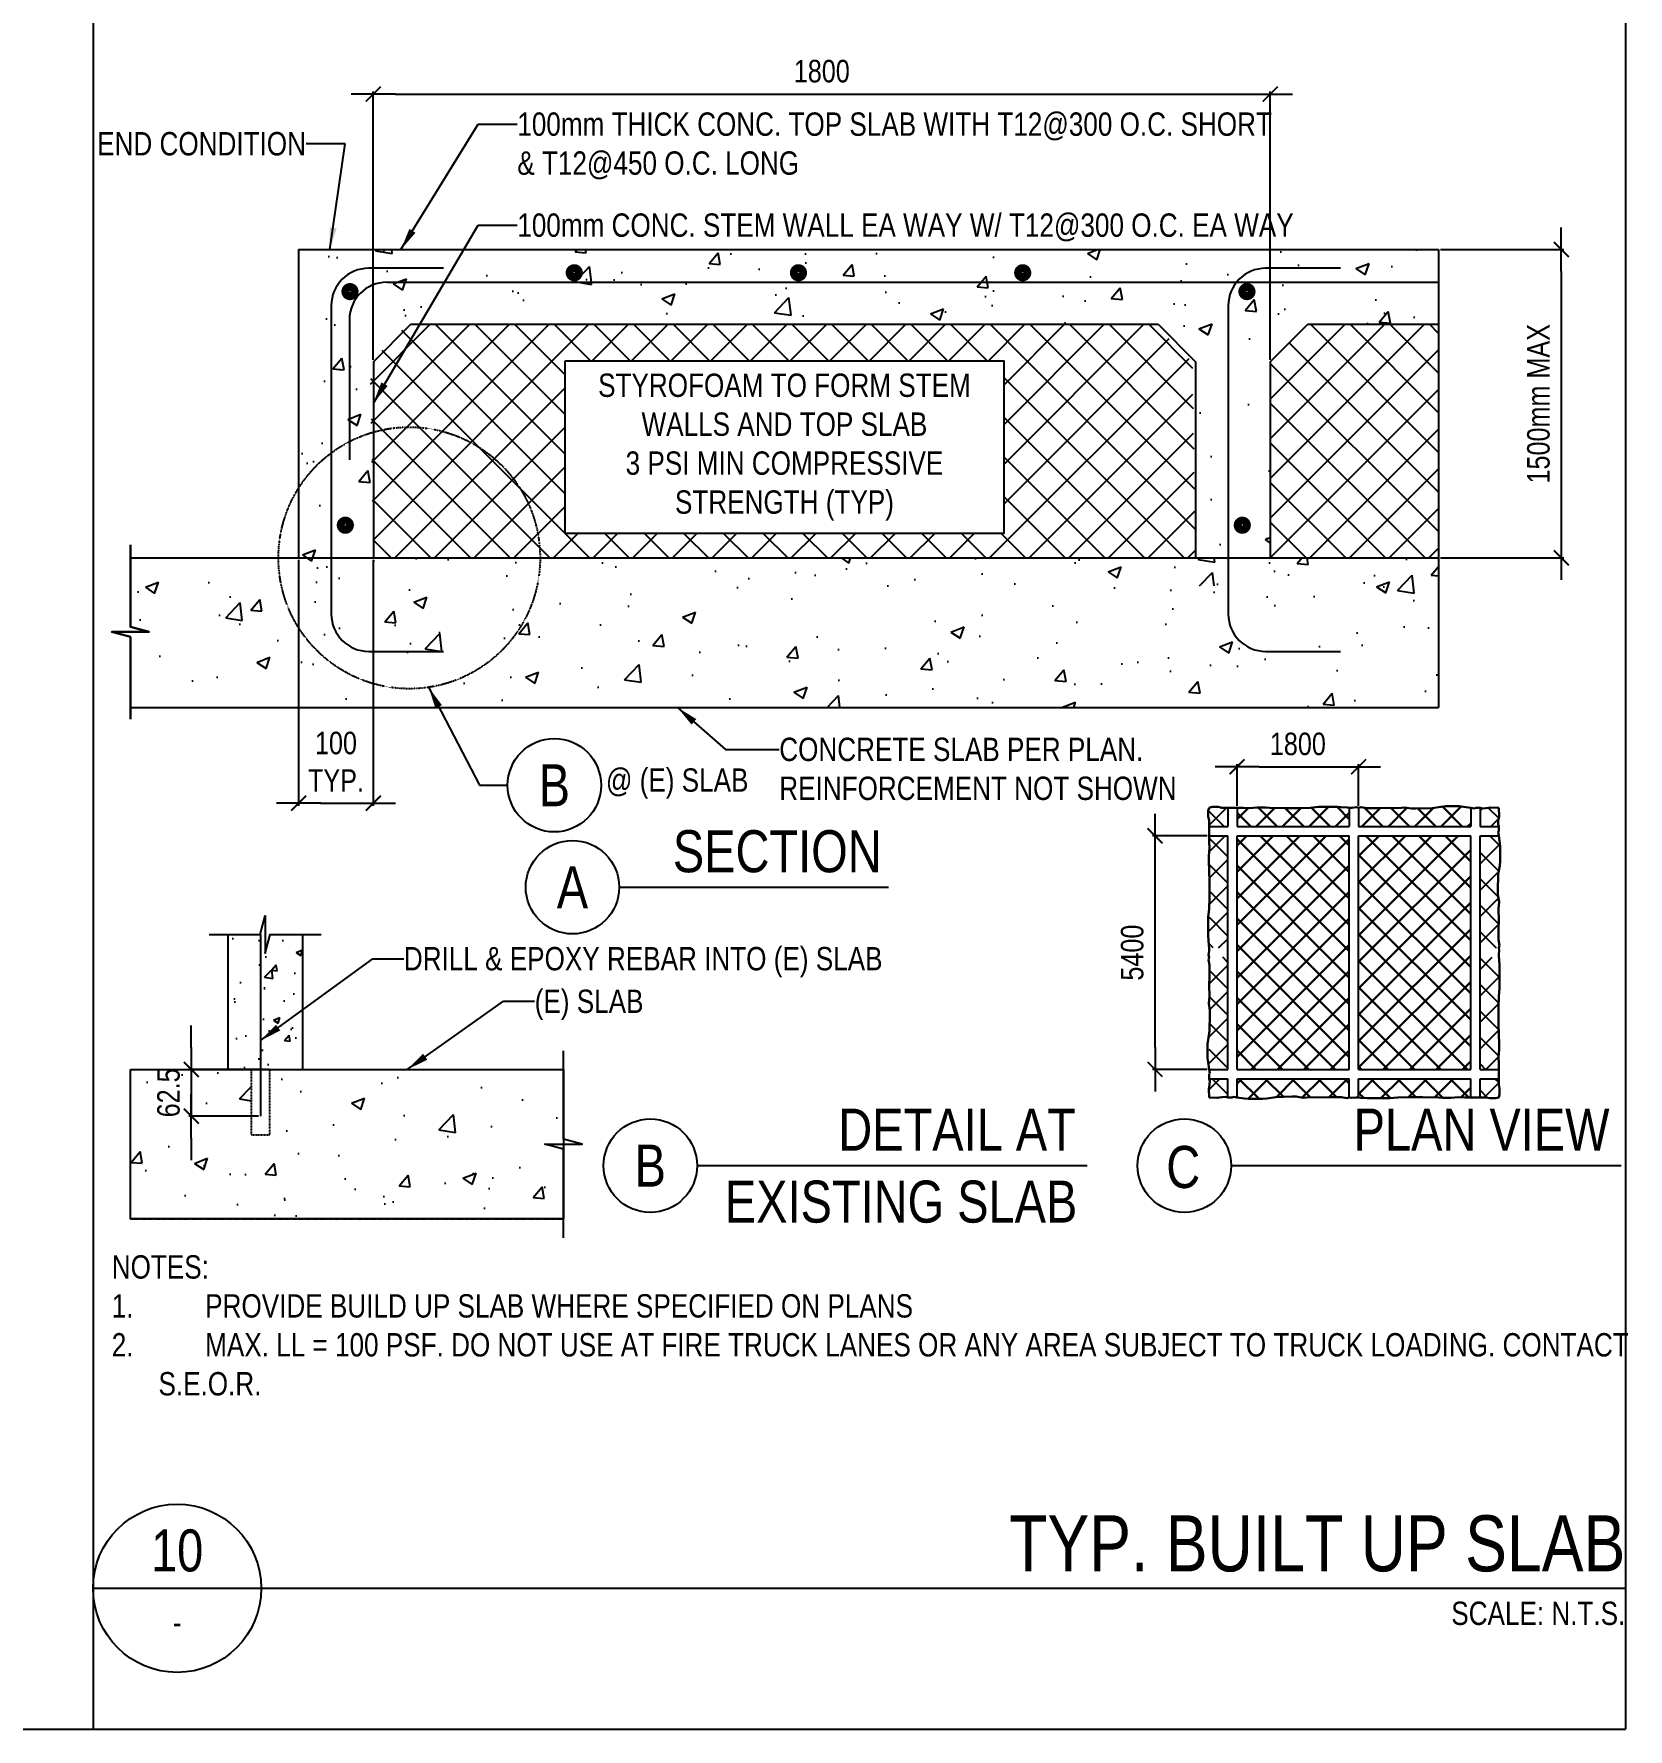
# Model space of a CAD drawing. Header units: millimetres. Extents: x 2010 to 89904, y -16050 to 57150.
# Drawn here: x 72920 to 89904, y -16050 to 2009 of the extents above; entities that cross this region are included whole.
import ezdxf
from ezdxf.enums import TextEntityAlignment as Align

# ---------------------------------------------------------------- set-up
doc = ezdxf.new("R2010")
doc.units = ezdxf.units.MM
doc.linetypes.add('HIDDEN2', pattern=[0.1875, 0.125, -0.0625])
doc.linetypes.add('PHANTOM2', pattern=[1.25, 0.625, -0.125, 0.125, -0.125, 0.125, -0.125])
doc.layers.add('NPLT-JLA', color=193, linetype='Continuous', plot=False)
for name, color, linetype in [('S-G-BREK', 2, 'Continuous'), ('S-G-DIMS', 1, 'Continuous'), ('S-G-EXIST2', 1, 'PHANTOM2'), ('S-G-HDN2', 1, 'HIDDEN2'), ('S-G-HTCH', 1, 'Continuous'), ('S-G-LEDR', 2, 'Continuous'), ('S-G-MEDM', 3, 'Continuous'), ('S-G-STTL', 4, 'Continuous'), ('S-G-TEXT', 3, 'Continuous'), ('S-G-THCK', 6, 'Continuous'), ('S-G-THIN', 1, 'Continuous'), ('S-G-TITL', 7, 'Continuous'), ('S-G-TITLREF', 4, 'Continuous'), ('S-LOCI-REBAR-1', 4, 'Continuous')]:
    doc.layers.add(name, color=color, linetype=linetype)
doc.styles.add('ARIAL', font='arial.ttf', dxfattribs={"width": 0.8})
doc.dimstyles.new('ARIALDIMS', dxfattribs={"dimscale": 12, "dimtxt": 20, "dimasz": 19.5, "dimexe": 2.25, "dimexo": 1.75, "dimgap": 10, "dimtad": 1, "dimzin": 3, "dimdsep": 46, "dimtxsty": 'ARIAL', "dimblk1": 'nyatick', "dimblk2": 'nyatick', "dimsah": 1, "dimcen": 2.25, "dimclrd": 1, "dimclre": 1, "dimclrt": 2, "dimadec": 0, "dimazin": 0, "dimtfac": 1, "dimtmove": 0, "dimatfit": 3, "dimfxl": 1, "dimfrac": 2, "dimtolj": 1, "dimtzin": 0, "dimarcsym": 0})
pattern_1 = [(50, (-433175.9, -12691.9), (1427.96, -124.9303), [149.314, -1642.4543]), (355, (-433175.9, -12691.9), (-276.2336, 1497.5045), [119.4512, -1313.9634]), (100.45144, (-433056.9, -12702.3), (1151.7265, 1372.574), [126.8974, -1395.8713]), (46.1842, (-433175.9, -12293.8), (2124.7213, -329.5247), [223.971, -2463.681]), (96.63564, (-432998.8, -12321.2), (1860.775, 1939.3276), [190.346, -2093.808]), (351.18416, (-433175.9, -12293.8), (1860.775, 1939.328), [179.177, -1970.945]), (21, (-432976.8, -12393.3), (1188.3546, -801.5553), [149.314, -1642.4543]), (326, (-432976.8, -12393.3), (484.4052, 1443.6676), [119.4512, -1313.9634]), (71.45144, (-432877.8, -12460.1), (1672.7598, 642.1123), [126.8974, -1395.8713]), (37.5, (-433175.87, -12691.9), (24.2085, 662.74295), [0, -1298.0366, 0, -1333.872, 0, -1318.9405]), (7.5, (-433175.9, -12691.9), (523.73295, 785.216), [0, -760.5061, 0, -1268.1738, 0, -502.6905]), (327.5, (-433619.83, -12691.9), (1062.76235, -44.90345), [0, -497.7134, 0, -1552.8659, 0, -2060.5335]), (317.5, (-433818.9, -12691.9), (1161.0383, 199.2944), [0, -647.0274, 0, -1031.2622, 0, -1463.2774])]
pattern_2 = [(50, (-433175.9, -12990.6), (1427.96, -124.9303), [149.314, -1642.4543]), (355, (-433175.9, -12990.6), (-276.2336, 1497.5045), [119.4512, -1313.9634]), (100.45144, (-433056.9, -13001), (1151.7265, 1372.574), [126.8974, -1395.8713]), (46.1842, (-433175.9, -12592.4), (2124.7213, -329.5247), [223.971, -2463.681]), (96.63564, (-432998.8, -12619.8), (1860.775, 1939.3276), [190.346, -2093.808]), (351.18416, (-433175.9, -12592.4), (1860.775, 1939.328), [179.177, -1970.945]), (21, (-432976.8, -12691.9), (1188.3546, -801.5553), [149.314, -1642.4543]), (326, (-432976.8, -12691.9), (484.4052, 1443.6676), [119.4512, -1313.9634]), (71.45144, (-432877.8, -12758.7), (1672.7598, 642.1123), [126.8974, -1395.8713]), (37.5, (-433175.87, -12990.55), (24.2085, 662.74295), [0, -1298.0366, 0, -1333.872, 0, -1318.9405]), (7.5, (-433175.9, -12990.55), (523.73295, 785.216), [0, -760.5061, 0, -1268.1738, 0, -502.6905]), (327.5, (-433619.83, -12990.55), (1062.76235, -44.90345), [0, -497.7134, 0, -1552.8659, 0, -2060.5335]), (317.5, (-433818.9, -12990.55), (1161.0383, 199.2944), [0, -647.0274, 0, -1031.2622, 0, -1463.2774])]
pattern_3 = [(50, (-356925.37, -13602.1), (713.98, -62.46516), [74.657, -821.2271]), (355, (-356925.4, -13602.1), (-138.1168, 748.7522), [59.7256, -656.9817]), (100.45144, (-356865.9, -13607.3), (575.8632, 686.2871), [63.4487, -697.9357]), (46.1842, (-356925.4, -13403), (1062.3607, -164.7623), [111.9855, -1231.8407]), (96.63564, (-356836.8, -13416.8), (930.3876, 969.6638), [95.173, -1046.904]), (351.18416, (-356925.4, -13403), (930.3876, 969.6638), [89.5884, -985.4726]), (21, (-356825.8, -13452.8), (594.1773, -400.77765), [74.657, -821.2271]), (326, (-356825.8, -13452.8), (242.2026, 721.8338), [59.7256, -656.9817]), (71.45144, (-356776.3, -13486.2), (836.3799, 321.0562), [63.4487, -697.9357]), (37.5, (-356925.37, -13602.1), (12.10425, 331.37147), [0, -649.0183, 0, -666.93598, 0, -659.47027]), (7.5, (-356925.37, -13602.1), (261.86648, 392.608), [0, -380.25305, 0, -634.0869, 0, -251.34527]), (327.5, (-357147.35, -13602.1), (531.38118, -22.45172), [0, -248.8567, 0, -776.43293, 0, -1030.26677]), (317.5, (-357246.9, -13602.1), (580.51916, 99.6472), [0, -323.5137, 0, -515.6311, 0, -731.6387])]
pattern_4 = [(45, (81911.59, -11838.98), (-140.7746, 140.7746), []), (135, (81911.59, -11838.98), (-140.7746, -140.7746), [])]
pattern_5 = [(45, (81712.5, -11838.98), (-140.7746, 140.7746), []), (135, (81712.5, -11838.98), (-140.7746, -140.7746), [])]

# ---------------------------------------------------------------- blocks, each defined once
blk = doc.blocks.new('nyatick')
at = {"layer": 'S-G-DIMS'}
blk.add_line((-1.005, 0), (1.005, 0), dxfattribs=at)
at = {"layer": 'S-G-DIMS', "const_width": 0.08}
blk.add_lwpolyline([(0.34, 0.34), (-0.34, -0.34)], dxfattribs=at)
blk = doc.blocks.new('*D586')
at = {"layer": 'Defpoints', "color": 0, "transparency": 16777216}
for p in [(86092, 1368), (76536, -1483), (86092, -1483)]:
    blk.add_point(p, dxfattribs=at)
at = {"layer": 'S-G-DIMS', "color": 1, "lineweight": -2, "transparency": 16777216}
for p, q in [((76536, -1462), (76536, 1395)), ((76770, 1368), (85858, 1368)), ((86092, -1462), (86092, 1395))]:
    blk.add_line(p, q, dxfattribs=at)
at = {"layer": 'S-G-DIMS', "color": 1, "lineweight": -2, "transparency": 16777216, "xscale": 234, "yscale": 234, "zscale": 234, "rotation": 180}
blk.add_blockref('nyatick', (76536, 1368), dxfattribs=at)
at = {"layer": 'S-G-DIMS', "color": 1, "lineweight": -2, "transparency": 16777216, "xscale": 234, "yscale": 234, "zscale": 234}
blk.add_blockref('nyatick', (86092, 1368), dxfattribs=at)
at = {"layer": 'S-G-DIMS', "color": 2, "transparency": 16777216, "insert": (81314, 1611), "char_height": 240, "attachment_point": 5, "style": 'ARIAL'}
blk.add_mtext('\\A1;1800', dxfattribs=at)
blk = doc.blocks.new('*D587')
at = {"layer": 'Defpoints', "color": 0, "transparency": 16777216}
for p in [(75740, -3573), (76536, -3573), (76536, -6186)]:
    blk.add_point(p, dxfattribs=at)
at = {"layer": 'S-G-DIMS', "color": 1, "lineweight": -2, "transparency": 16777216}
for p, q in [((75740, -3594), (75740, -6213)), ((76536, -3594), (76536, -6213)), ((75974, -6186), (76302, -6186))]:
    blk.add_line(p, q, dxfattribs=at)
at = {"layer": 'S-G-DIMS', "color": 1, "lineweight": -2, "transparency": 16777216, "xscale": 234, "yscale": 234, "zscale": 234, "rotation": 180}
blk.add_blockref('nyatick', (75740, -6186), dxfattribs=at)
at = {"layer": 'S-G-DIMS', "color": 1, "lineweight": -2, "transparency": 16777216, "xscale": 234, "yscale": 234, "zscale": 234}
blk.add_blockref('nyatick', (76536, -6186), dxfattribs=at)
at = {"layer": 'S-G-DIMS', "color": 2, "transparency": 16777216, "insert": (76138, -5745), "char_height": 240, "attachment_point": 5, "style": 'ARIAL'}
blk.add_mtext('\\A1;100 \\PTYP.', dxfattribs=at)
blk = doc.blocks.new('*D588')
at = {"layer": 'Defpoints', "color": 0, "transparency": 16777216}
for p in [(87884, -288), (87884, -3573), (89193, -3573)]:
    blk.add_point(p, dxfattribs=at)
at = {"layer": 'S-G-DIMS', "color": 1, "lineweight": -2, "transparency": 16777216}
for p, q in [((87905, -288), (89220, -288)), ((89193, -522), (89193, -3339)), ((87905, -3573), (89220, -3573))]:
    blk.add_line(p, q, dxfattribs=at)
at = {"layer": 'S-G-DIMS', "color": 1, "lineweight": -2, "transparency": 16777216, "xscale": 234, "yscale": 234, "zscale": 234}
for p, rotation in [((89193, -288), 90), ((89193, -3573), 270)]:
    blk.add_blockref('nyatick', p, dxfattribs=dict(at, rotation=rotation))
at = {"layer": 'S-G-DIMS', "color": 2, "transparency": 16777216, "insert": (88950, -1931), "char_height": 240, "attachment_point": 5, "rotation": 90, "style": 'ARIAL'}
blk.add_mtext('\\A1;1500mm MAX', dxfattribs=at)
blk = doc.blocks.new('*D589')
at = {"layer": 'Defpoints', "color": 0, "transparency": 16777216}
for p in [(75333, -9023), (74597, -9521), (75333, -9521)]:
    blk.add_point(p, dxfattribs=at)
at = {"layer": 'S-G-DIMS', "color": 1, "lineweight": -2, "transparency": 16777216}
for p, q in [((74597, -8789), (74597, -8555)), ((75312, -9023), (74570, -9023)), ((74597, -9023), (74597, -9521)), ((75312, -9521), (74570, -9521)), ((74597, -9755), (74597, -9989))]:
    blk.add_line(p, q, dxfattribs=at)
at = {"layer": 'S-G-DIMS', "color": 1, "lineweight": -2, "transparency": 16777216, "xscale": 234, "yscale": 234, "zscale": 234}
for p, rotation in [((74597, -9023), 270), ((74597, -9521), 90)]:
    blk.add_blockref('nyatick', p, dxfattribs=dict(at, rotation=rotation))
at = {"layer": 'S-G-DIMS', "color": 2, "transparency": 16777216, "insert": (74355, -9272), "char_height": 240, "attachment_point": 5, "rotation": 90, "style": 'ARIAL'}
blk.add_mtext('\\A1;62.5', dxfattribs=at)
blk = doc.blocks.new('*D590')
at = {"layer": 'Defpoints', "color": 0, "transparency": 16777216}
for p in [(87033, -5798), (85739, -6235), (87033, -6235)]:
    blk.add_point(p, dxfattribs=at)
at = {"layer": 'S-G-DIMS', "color": 1, "lineweight": -2, "transparency": 16777216}
for p, q in [((85739, -6214), (85739, -5771)), ((87033, -6214), (87033, -5771)), ((85973, -5798), (86799, -5798))]:
    blk.add_line(p, q, dxfattribs=at)
at = {"layer": 'S-G-DIMS', "color": 1, "lineweight": -2, "transparency": 16777216, "xscale": 234, "yscale": 234, "zscale": 234, "rotation": 180}
blk.add_blockref('nyatick', (85739, -5798), dxfattribs=at)
at = {"layer": 'S-G-DIMS', "color": 1, "lineweight": -2, "transparency": 16777216, "xscale": 234, "yscale": 234, "zscale": 234}
blk.add_blockref('nyatick', (87033, -5798), dxfattribs=at)
at = {"layer": 'S-G-DIMS', "color": 2, "transparency": 16777216, "insert": (86386, -5556), "char_height": 240, "attachment_point": 5, "style": 'ARIAL'}
blk.add_mtext('\\A1;1800', dxfattribs=at)
blk = doc.blocks.new('*D591')
at = {"layer": 'Defpoints', "color": 0, "transparency": 16777216}
for p in [(84864, -6534), (85441, -6534), (85441, -9022)]:
    blk.add_point(p, dxfattribs=at)
at = {"layer": 'S-G-DIMS', "color": 1, "lineweight": -2, "transparency": 16777216}
for p, q in [((85420, -6534), (84837, -6534)), ((84864, -8788), (84864, -6768)), ((85420, -9022), (84837, -9022))]:
    blk.add_line(p, q, dxfattribs=at)
at = {"layer": 'S-G-DIMS', "color": 1, "lineweight": -2, "transparency": 16777216, "xscale": 234, "yscale": 234, "zscale": 234}
for p, rotation in [((84864, -6534), 90), ((84864, -9022), 270)]:
    blk.add_blockref('nyatick', p, dxfattribs=dict(at, rotation=rotation))
at = {"layer": 'S-G-DIMS', "color": 2, "transparency": 16777216, "insert": (84622, -7778), "char_height": 240, "attachment_point": 5, "rotation": 90, "style": 'ARIAL'}
blk.add_mtext('\\A1;5400', dxfattribs=at)

msp = doc.modelspace()

# ---------------------------------------------------------------- hatches: boundary and pattern name
at = {"layer": 'S-G-HTCH'}
h = msp.add_hatch(dxfattribs=at)
h.set_pattern_fill('AR-CONC', color=256, scale=199.085366)
h.set_pattern_definition(pattern_2)
h.paths.add_polyline_path([(87884.146, -288.329), (75739.939, -288.329), (75739.939, -636.728), (87884.146, -636.728)])
h = msp.add_hatch(dxfattribs=at)
h.set_pattern_fill('AR-CONC', color=256, scale=199.085366)
h.set_pattern_definition(pattern_2)
h.paths.add_polyline_path([(76088.338, -288.329), (75739.939, -288.329), (75739.939, -3871.865), (76088.338, -3871.865)])
h = msp.add_hatch(dxfattribs=at)
h.set_pattern_fill('AR-CONC', color=256, scale=199.085366)
h.set_pattern_definition(pattern_2)
h.paths.add_polyline_path([(76934.451, -1084.67), (84897.866, -1084.67), (85296.037, -1482.841), (85296.037, -3871.865), (85644.436, -3871.865), (85644.436, -885.585, -0.170404103), (85731.785, -636.728), (76175.687, -636.728, 0.170404103), (76088.338, -885.585), (76088.338, -2612.739, -0.084087884), (76536.28, -2486.29), (76536.28, -1482.841)])
h.paths.add_polyline_path([(76237.652, -736.271, -1), (76337.195, -736.271, -1)], flags=16)
h.paths.add_polyline_path([(78626.677, -736.271, -1), (78726.22, -736.271, -1)], flags=16)
h.paths.add_polyline_path([(81015.701, -736.271, -1), (81115.244, -736.271, -1)], flags=16)
h.paths.add_polyline_path([(83404.726, -736.271, -1), (83504.268, -736.271, -1)], flags=16)
h.paths.add_polyline_path([(76287.424, -3523.466, -1), (76187.881, -3523.466, -1)], flags=16)
h = msp.add_hatch(dxfattribs=at)
h.set_pattern_fill('AR-CONC', color=256, scale=199.085366)
h.set_pattern_definition(pattern_2)
edge = h.paths.add_edge_path(flags=16)
edge.add_arc((85843.521, -736.271), 49.771, 0, 0)
edge = h.paths.add_edge_path(flags=16)
edge.add_arc((85793.75, -3523.466), 49.771, 0, 0)
edge = h.paths.add_edge_path()
edge.add_line((87884.146, -1084.67), (87884.146, -636.728))
edge.add_line((87884.146, -636.728), (85731.785, -636.728))
edge.add_arc((86042.607, -885.585), 398.171, 141.3178125, 180)
edge.add_line((85644.436, -885.585), (85644.436, -3871.865))
edge.add_line((85644.436, -3871.865), (86092.378, -3871.865))
edge.add_line((86092.378, -3871.865), (86092.378, -1482.841))
edge.add_line((86092.378, -1482.841), (86490.549, -1084.67))
edge.add_line((86490.549, -1084.67), (87884.146, -1084.67))
h = msp.add_hatch(dxfattribs=at)
h.set_pattern_fill('NET', color=256, scale=2389.02439, angle=45)
h.set_pattern_definition([(45, (-433209.4, -10138.74), (-211.16192, 211.16192), []), (135, (-433209.4, -10138.74), (-211.16192, -211.16192), [])])
h.paths.add_polyline_path([(78579.754, -3312.923), (78579.754, -1473.591), (83252.563, -1473.591), (83252.563, -3312.923)], flags=16)
h.paths.add_polyline_path([(85262.503, -1482.841), (84864.332, -1084.67), (76900.918, -1084.67), (76502.747, -1482.841), (76536.28, -3573.237), (85296.037, -3573.237)])
h = msp.add_hatch(dxfattribs=at)
h.set_pattern_fill('NET', color=256, scale=2389.02439, angle=45)
h.set_pattern_definition([(45, (-433175.87, -10138.74), (-211.16192, 211.16192), []), (135, (-433175.87, -10138.74), (-211.16192, -211.16192), [])])
h.paths.add_polyline_path([(87884.146, -3573.237), (87884.146, -1084.67), (86490.549, -1084.67), (86092.378, -1482.841), (86092.378, -3573.237)])
h = msp.add_hatch(dxfattribs=at)
h.set_pattern_fill('AR-CONC', color=256, scale=199.085366)
h.set_pattern_definition(pattern_1)
h.paths.add_polyline_path([(76536.28, -2187.662, 0.084087884), (76088.338, -2314.111), (76088.338, -3573.237), (76536.28, -3573.237)], flags=17)
h.paths.add_polyline_path([(76287.424, -3224.838, -1), (76187.881, -3224.838, -1)], flags=16)
h = msp.add_hatch(dxfattribs=at)
h.set_pattern_fill('AR-CONC', color=256, scale=199.085366)
h.set_pattern_definition(pattern_1)
edge = h.paths.add_edge_path()
edge.add_line((87884.146, -5165.92), (87884.146, -3573.237))
edge.add_line((87884.146, -3573.237), (78079.192, -3573.237))
edge.add_arc((76685.595, -3573.237), 1393.598, 180, 360, ccw=False)
edge.add_line((75291.997, -3573.237), (73948.171, -3573.237))
edge.add_line((73948.171, -3573.237), (73948.171, -5165.92))
edge.add_line((73948.171, -5165.92), (87884.146, -5165.92))
h = msp.add_hatch(dxfattribs=at)
h.set_pattern_fill('AR-CONC', color=256, scale=199.085366)
h.set_pattern_definition(pattern_1)
h.paths.add_polyline_path([(75291.997, -3573.237, 1), (78079.192, -3573.237)], flags=17)
h = msp.add_hatch(dxfattribs=at)
h.set_pattern_fill('NET', color=256, scale=1592.682927, angle=45)
h.set_pattern_definition(pattern_5)
h.paths.add_polyline_path([(85639.759, -6235.11), (85440.674, -6235.11), (85440.674, -6434.206), (85639.759, -6434.206)])
at = {"layer": 'S-G-HTCH', "lineweight": 30}
h = msp.add_hatch(dxfattribs=at)
h.set_pattern_fill('NET', color=256, scale=1592.682927, angle=45)
h.set_pattern_definition([(45, (-351895.43, -48132.15), (-140.77461, 140.77461), []), (135, (-351895.43, -48132.15), (-140.77461, -140.77461), [])])
h.paths.add_polyline_path([(86933.814, -6533.728), (85739.292, -6533.728), (85739.292, -9022.295), (86933.814, -9022.295)])
h.paths.add_polyline_path([(88227.869, -6533.728), (87033.347, -6533.728), (87033.347, -9022.295), (88227.869, -9022.295)])
h.paths.add_polyline_path([(88227.869, -6235.11), (88149.885, -6224.444), (88109.798, -6218.721), (88014.351, -6218.721), (87958.992, -6218.721), (87911.269, -6224.444), (87817.731, -6239.703), (87641.831, -6243.518), (87597.926, -6243.518), (87525.386, -6232.073), (87450.938, -6237.796), (87328.766, -6235.888), (87239.046, -6239.703), (87118.032, -6237.789), (87058.855, -6228.251), (87033.347, -6235.11), (87033.347, -6434.196), (88227.869, -6434.196)])
h.paths.add_polyline_path([(86933.814, -6235.11), (86911.868, -6232.066), (86843.146, -6228.251), (86810.694, -6226.344), (86692.34, -6226.344), (86604.529, -6226.344), (86516.718, -6235.881), (86396.456, -6239.696), (86322.007, -6237.789), (86253.286, -6237.789), (86083.112, -6233.974), (86041.116, -6232.066), (85951.396, -6232.066), (85869.312, -6237.789), (85802.499, -6235.881), (85762.412, -6235.881), (85739.292, -6235.11), (85739.292, -6434.196), (86933.814, -6434.196)])
h.paths.add_polyline_path([(86933.814, -9121.838), (85739.292, -9121.838), (85739.292, -9321.009), (85739.441, -9321.033), (85817.426, -9331.692), (85857.514, -9337.411), (85952.961, -9337.402), (86008.32, -9337.396), (86056.043, -9331.669), (86149.579, -9316.4), (86325.479, -9312.568), (86369.384, -9312.564), (86441.925, -9324.002), (86516.373, -9318.272), (86638.545, -9320.168), (86728.264, -9316.344), (86849.278, -9318.248), (86908.456, -9327.779), (86933.814, -9320.958)])
h.paths.add_polyline_path([(88227.869, -9121.838), (87033.347, -9121.838), (87033.347, -9320.887), (87055.443, -9323.95), (87124.165, -9327.758), (87156.617, -9329.663), (87274.971, -9329.651), (87362.782, -9329.643), (87450.592, -9320.097), (87570.855, -9316.27), (87645.303, -9318.171), (87714.025, -9318.164), (87884.198, -9321.963), (87926.195, -9323.866), (88015.915, -9323.858), (88097.998, -9318.127), (88164.811, -9320.028), (88204.899, -9320.024), (88227.869, -9320.788)])
at = {"layer": 'S-G-HTCH'}
h = msp.add_hatch(dxfattribs=at)
h.set_pattern_fill('NET', color=256, scale=1592.682927, angle=45)
h.set_pattern_definition(pattern_4)
h.paths.add_polyline_path([(88526.487, -6434.206), (88526.487, -6235.11), (88327.402, -6235.11), (88327.402, -6434.206)])
h = msp.add_hatch(dxfattribs=at)
h.set_pattern_fill('NET', color=256, scale=1592.682927, angle=45)
h.set_pattern_definition(pattern_5)
h.paths.add_polyline_path([(85440.674, -6533.728), (85440.674, -7728.241), (85639.759, -7728.241), (85639.759, -6533.728)])
h = msp.add_hatch(dxfattribs=at)
h.set_pattern_fill('NET', color=256, scale=1592.682927, angle=45)
h.set_pattern_definition(pattern_4)
h.paths.add_polyline_path([(88526.487, -7728.241), (88526.487, -6533.728), (88327.402, -6533.728), (88327.402, -7728.241)])
h = msp.add_hatch(dxfattribs=at)
h.set_pattern_fill('AR-CONC', color=256, scale=99.542683)
h.set_pattern_definition(pattern_3)
h.paths.add_polyline_path([(75333.196, -7583.932), (74984.796, -7583.932), (74984.796, -9023.145), (75333.196, -9023.145)])
h = msp.add_hatch(dxfattribs=at)
h.set_pattern_fill('AR-CONC', color=256, scale=99.542683)
h.set_pattern_definition(pattern_3)
h.paths.add_polyline_path([(75781.138, -7583.932), (75333.196, -7583.932), (75333.196, -9023.145), (75432.738, -9023.145), (75781.138, -9023.145)])
h = msp.add_hatch(dxfattribs=at)
h.set_pattern_fill('NET', color=256, scale=1592.682927, angle=45)
h.set_pattern_definition(pattern_5)
h.paths.add_polyline_path([(85440.674, -7827.773), (85440.674, -9022.295), (85639.759, -9022.295), (85639.759, -7827.773)])
h = msp.add_hatch(dxfattribs=at)
h.set_pattern_fill('NET', color=256, scale=1592.682927, angle=45)
h.set_pattern_definition(pattern_4)
h.paths.add_polyline_path([(88526.487, -9022.295), (88526.487, -7827.773), (88327.402, -7827.773), (88327.402, -9022.295)])
h = msp.add_hatch(dxfattribs=at)
h.set_pattern_fill('AR-CONC', color=256, scale=199.085366)
h.set_pattern_definition([(50, (-452415.9, -12582.2), (1427.96, -124.9303), [149.314, -1642.4543]), (355, (-452415.9, -12582.2), (-276.2336, 1497.5045), [119.4512, -1313.9634]), (100.45144, (-452296.9, -12592.6), (1151.7265, 1372.574), [126.8974, -1395.8713]), (46.1842, (-452415.9, -12184), (2124.7213, -329.5247), [223.971, -2463.681]), (96.63564, (-452238.8, -12211.5), (1860.775, 1939.3276), [190.346, -2093.808]), (351.18416, (-452415.9, -12184), (1860.775, 1939.328), [179.177, -1970.945]), (21, (-452216.8, -12283.5), (1188.3546, -801.5553), [149.314, -1642.4543]), (326, (-452216.8, -12283.5), (484.4052, 1443.6676), [119.4512, -1313.9634]), (71.45144, (-452117.7, -12350.3), (1672.7598, 642.1123), [126.8974, -1395.8713]), (37.5, (-452415.86, -12582.2), (24.2085, 662.74295), [0, -1298.0366, 0, -1333.872, 0, -1318.9405]), (7.5, (-452415.86, -12582.2), (523.73295, 785.216), [0, -760.5061, 0, -1268.1738, 0, -502.6905]), (327.5, (-452859.8, -12582.2), (1062.76235, -44.90345), [0, -497.7134, 0, -1552.8659, 0, -2060.5335]), (317.5, (-453058.9, -12582.2), (1161.0383, 199.2944), [0, -647.0274, 0, -1031.2622, 0, -1463.2774])])
h.paths.add_polyline_path([(78560.779, -9023.145), (75432.738, -9023.145), (75432.738, -10018.572), (75233.653, -10018.572), (75233.653, -9023.145), (73948.171, -9023.145), (73948.171, -10615.828), (78560.779, -10615.828)])
h = msp.add_hatch(dxfattribs=at)
h.set_pattern_fill('NET', color=256, scale=1592.682927, angle=45)
h.set_pattern_definition(pattern_5)
h.paths.add_polyline_path([(85440.674, -9121.838), (85440.674, -9320.913), (85639.759, -9320.913), (85639.759, -9121.838)])
h = msp.add_hatch(dxfattribs=at)
h.set_pattern_fill('NET', color=256, scale=1592.682927, angle=45)
h.set_pattern_definition(pattern_4)
h.paths.add_polyline_path([(88327.402, -9320.913), (88526.487, -9320.913), (88526.487, -9121.828), (88327.402, -9121.828)])

# ---------------------------------------------------------------- linework, layer by layer
at = {"layer": 'NPLT-JLA'}
for p, q in [((73550, 57150), (73550, -16050)), ((89875, 57150), (89875, -16050)), ((87884.146, -288.329), (87884.146, -5165.92)), ((2250, -16050), (89875, -16050))]:
    msp.add_line(p, q, dxfattribs=at)
msp.add_lwpolyline([(73948.171, -9023.145), (78560.779, -9023.145), (78560.779, -10615.828), (73948.171, -10615.828)], close=True, dxfattribs=at)
at = {"layer": 'S-G-BREK', "lineweight": 30}
msp.add_lwpolyline([(73948.171, -3433.092), (73948.171, -4308.046), (74147.256, -4361.39), (73749.085, -4361.39), (73948.171, -4414.735), (73948.171, -5289.688)], dxfattribs=at)
at = {"layer": 'S-G-BREK'}
for points in [[(74785.711, -7583.932), (75329.622, -7583.932), (75382.967, -7384.847), (75382.967, -7783.017), (75436.312, -7583.932), (75980.223, -7583.932)], [(78560.779, -10814.914), (78560.779, -9872.832), (78361.694, -9819.487), (78759.865, -9819.487), (78560.779, -9766.142), (78560.779, -8824.06)]]:
    msp.add_lwpolyline(points, dxfattribs=at)
at = {"layer": 'S-G-EXIST2'}
for p, q in [((73948.171, -9023.145), (78560.779, -9023.145)), ((73948.171, -10615.828), (78560.779, -10615.828))]:
    msp.add_line(p, q, dxfattribs=at)
at = {"layer": 'S-G-HDN2'}
msp.add_lwpolyline([(75233.653, -9719.944), (75432.738, -9719.944), (75432.738, -9023.145), (75233.653, -9023.145)], close=True, dxfattribs=at)
msp.add_circle((76919.071, -3573.237), 1393.598, dxfattribs=at)
at = {"layer": 'S-G-HTCH'}
msp.add_lwpolyline([(78579.754, -1473.591), (83252.563, -1473.591), (83252.563, -3312.923), (78579.754, -3312.923)], close=True, dxfattribs=at)
at = {"layer": 'S-G-MEDM'}
for p, q in [((75739.939, -288.329), (87884.146, -288.329)), ((75739.939, -288.329), (75739.939, -3573.237)), ((76536.28, -1482.841), (76934.451, -1084.67)), ((76934.451, -1084.67), (84897.866, -1084.67)), ((84897.866, -1084.67), (85296.037, -1482.841)), ((86092.378, -1482.841), (86490.549, -1084.67)), ((86490.549, -1084.67), (87884.146, -1084.67)), ((76536.28, -1482.841), (76536.28, -3573.237)), ((85296.037, -1482.841), (85296.037, -3573.237)), ((86092.378, -1482.841), (86092.378, -3573.237)), ((73948.171, -3573.237), (87884.146, -3573.237)), ((73948.171, -5165.92), (87884.146, -5165.92)), ((85639.759, -6235.11), (85639.759, -6434.196)), ((85739.292, -6235.11), (85739.292, -6434.196)), ((86933.814, -6235.11), (86933.814, -6434.196)), ((87033.347, -6235.11), (87033.347, -6434.196)), ((88227.869, -6235.11), (88227.869, -6434.196)), ((88327.402, -6235.11), (88327.402, -6434.196)), ((85440.674, -6434.196), (85639.759, -6434.196)), ((85739.292, -6434.196), (86933.814, -6434.196)), ((87033.347, -6434.196), (88227.869, -6434.196)), ((88327.402, -6434.196), (88526.487, -6434.196)), ((85440.674, -6533.728), (85639.759, -6533.728)), ((85639.759, -7827.783), (85639.759, -6533.728)), ((85739.292, -6533.728), (86933.814, -6533.728)), ((85739.292, -9022.295), (85739.292, -6533.728)), ((86933.814, -9022.295), (86933.814, -6533.728)), ((87033.347, -6533.728), (88227.869, -6533.728)), ((87033.347, -9022.295), (87033.347, -6533.728)), ((88227.869, -9022.295), (88227.869, -6533.728)), ((88327.402, -6533.728), (88526.487, -6533.728)), ((88327.402, -7827.783), (88327.402, -6533.728)), ((74984.796, -7583.932), (74984.796, -9023.145)), ((75781.138, -7583.932), (75781.138, -9023.145)), ((85639.759, -9022.295), (85639.759, -7827.783)), ((88327.402, -9022.295), (88327.402, -7827.773)), ((85440.674, -9022.295), (85639.759, -9022.295)), ((85739.292, -9022.295), (86933.814, -9022.295)), ((87033.347, -9022.295), (88227.869, -9022.295)), ((88327.402, -9022.295), (88526.487, -9022.295)), ((85440.674, -9121.838), (85639.759, -9121.838)), ((85639.759, -9320.913), (85639.759, -9121.838)), ((85739.292, -9121.838), (86933.814, -9121.838)), ((85739.292, -9320.913), (85739.292, -9121.838)), ((86933.814, -9320.913), (86933.814, -9121.838)), ((87033.347, -9320.913), (87033.347, -9121.838)), ((87033.347, -9121.838), (88227.869, -9121.838)), ((88227.869, -9320.913), (88227.869, -9121.838)), ((88327.402, -9121.828), (88526.487, -9121.828)), ((88327.402, -9320.913), (88327.402, -9121.828))]:
    msp.add_line(p, q, dxfattribs=at)
at = {"layer": 'S-G-STTL'}
for p, q in [((79155.257, -7081.354), (82024.484, -7081.354)), ((79984.543, -10047.207), (84140.689, -10047.207)), ((85674.231, -10047.207), (89830.376, -10047.207))]:
    msp.add_line(p, q, dxfattribs=at)
for centre in [(78464.97, -5994.945), (78657.544, -7081.354), (79486.83, -10047.207), (85176.517, -10047.207)]:
    msp.add_circle(centre, 497.713, dxfattribs=at)
at = {"layer": 'S-G-THCK'}
for p, q in [((76679.899, -636.728), (87884.146, -636.728)), ((75333.196, -7583.932), (75333.196, -9520.859))]:
    msp.add_line(p, q, dxfattribs=at)
for points in [[(77282.851, -487.414), (76486.509, -487.414, 0.414213562), (76088.338, -885.585), (76088.338, -4170.493, 0.414213562), (76486.509, -4568.664), (77282.851, -4568.664)], [(86838.948, -487.414), (86042.607, -487.414, 0.414213562), (85644.436, -885.585), (85644.436, -4170.493, 0.414213562), (86042.607, -4568.664), (86838.948, -4568.664)], [(76679.899, -636.728, 0.414213562), (76281.728, -1034.899), (76281.728, -2528.039)]]:
    msp.add_lwpolyline(points, format="xyb", dxfattribs=at)
at = {"layer": 'S-G-THIN', "lineweight": 30}
for points in [[(85440.674, -6235.11), (85431.908, -6268.599), (85431.908, -6329.685), (85441.445, -6371.681), (85439.538, -6392.68), (85440.675, -6434.196), (85439.538, -6457.583), (85439.538, -6480.491), (85439.538, -6509.124), (85440.675, -6533.728), (85441.446, -6556.848), (85441.446, -6596.935), (85443.354, -6663.748), (85437.632, -6745.832), (85437.632, -6835.552), (85439.54, -6877.549), (85443.355, -7047.722), (85443.356, -7116.443), (85445.263, -7190.892), (85441.449, -7311.155), (85431.912, -7398.966), (85431.912, -7486.776), (85431.912, -7605.13), (85433.82, -7637.582), (85437.635, -7706.304), (85440.679, -7728.25), (85439.543, -7757.845), (85435.728, -7801.75), (85440.68, -7827.783), (85433.821, -7853.292), (85443.358, -7912.469), (85445.274, -8033.482), (85441.459, -8123.202), (85443.367, -8245.374), (85437.645, -8319.822), (85449.09, -8392.362), (85449.09, -8436.267), (85445.276, -8612.167), (85430.016, -8705.705), (85424.294, -8753.428), (85424.294, -8808.787), (85424.294, -8904.234), (85430.017, -8944.322), (85440.684, -9022.305), (85447.185, -9062.676), (85441.462, -9074.129), (85439.555, -9095.127), (85440.684, -9121.838), (85447.185, -9142.851), (85445.278, -9182.938), (85439.555, -9215.39), (85437.648, -9230.662), (85440.685, -9320.923)], [(85440.674, -6235.11), (85474.163, -6226.344), (85535.249, -6226.344), (85577.245, -6235.881), (85598.243, -6233.974), (85639.759, -6235.11), (85663.147, -6233.974), (85686.054, -6233.974), (85714.688, -6233.974), (85739.292, -6235.11), (85762.412, -6235.881), (85802.499, -6235.881), (85869.312, -6237.789), (85951.396, -6232.066), (86041.116, -6232.066), (86083.112, -6233.974), (86253.286, -6237.789), (86322.007, -6237.789), (86396.456, -6239.696), (86516.718, -6235.881), (86604.529, -6226.344), (86692.34, -6226.344), (86810.694, -6226.344), (86843.146, -6228.251), (86911.868, -6232.066), (86933.814, -6235.11), (86963.409, -6233.974), (87007.314, -6230.159), (87033.347, -6235.11), (87058.855, -6228.251), (87118.032, -6237.789), (87239.046, -6239.703), (87328.766, -6235.888), (87450.938, -6237.796), (87525.386, -6232.073), (87597.926, -6243.518), (87641.831, -6243.518), (87817.731, -6239.703), (87911.269, -6224.444), (87958.992, -6218.721), (88014.351, -6218.721), (88109.798, -6218.721), (88149.885, -6224.444), (88227.869, -6235.11), (88268.239, -6241.611), (88279.693, -6235.888), (88300.691, -6233.981), (88327.402, -6235.11), (88348.415, -6241.611), (88388.502, -6239.703), (88420.954, -6233.981), (88436.225, -6232.073), (88526.487, -6235.11)], [(88526.637, -9320.764), (88535.4, -9287.275), (88535.394, -9226.189), (88525.852, -9184.193), (88527.757, -9163.195), (88526.617, -9121.679), (88527.751, -9098.291), (88527.749, -9075.384), (88527.746, -9046.75), (88526.607, -9022.146), (88525.834, -8999.027), (88525.83, -8958.939), (88523.915, -8892.127), (88529.63, -8810.042), (88529.621, -8720.322), (88527.709, -8678.326), (88523.877, -8508.153), (88523.87, -8439.431), (88521.955, -8364.983), (88525.758, -8244.72), (88535.287, -8156.908), (88535.278, -8069.097), (88535.266, -7950.743), (88533.355, -7918.292), (88529.534, -7849.57), (88526.487, -7827.624), (88527.621, -7798.029), (88531.431, -7754.124), (88526.477, -7728.091), (88533.334, -7702.582), (88523.79, -7643.406), (88521.864, -7522.392), (88525.67, -7432.672), (88523.75, -7310.501), (88529.465, -7236.052), (88518.013, -7163.513), (88518.008, -7119.608), (88521.806, -6943.708), (88537.056, -6850.168), (88542.774, -6802.444), (88542.768, -6747.085), (88542.759, -6651.639), (88537.032, -6611.552), (88526.358, -6533.569), (88519.853, -6493.2), (88525.574, -6481.745), (88527.48, -6460.747), (88526.348, -6434.036), (88519.845, -6413.024), (88521.749, -6372.937), (88527.468, -6340.484), (88529.374, -6325.213), (88526.328, -6234.951)], [(88526.637, -9320.764), (88493.149, -9329.534), (88432.063, -9329.54), (88390.065, -9320.006), (88369.067, -9321.916), (88327.551, -9320.783), (88304.164, -9321.922), (88281.256, -9321.924), (88252.622, -9321.927), (88228.018, -9320.793), (88204.899, -9320.024), (88164.811, -9320.028), (88097.998, -9318.127), (88015.915, -9323.858), (87926.195, -9323.866), (87884.198, -9321.963), (87714.025, -9318.164), (87645.303, -9318.171), (87570.855, -9316.27), (87450.592, -9320.097), (87362.782, -9329.643), (87274.971, -9329.651), (87156.617, -9329.663), (87124.165, -9327.758), (87055.443, -9323.95), (87033.496, -9320.908), (87003.902, -9322.048), (86959.997, -9325.867), (86933.964, -9320.918), (86908.456, -9327.779), (86849.278, -9318.248), (86728.264, -9316.344), (86638.545, -9320.168), (86516.373, -9318.272), (86441.925, -9324.002), (86369.384, -9312.564), (86325.479, -9312.568), (86149.579, -9316.4), (86056.043, -9331.669), (86008.32, -9337.396), (85952.961, -9337.402), (85857.514, -9337.411), (85817.426, -9331.692), (85739.441, -9321.033), (85699.071, -9314.536), (85687.618, -9320.26), (85666.62, -9322.169), (85639.909, -9321.043), (85618.895, -9314.544), (85578.808, -9316.455), (85546.357, -9322.181), (85531.086, -9324.09), (85440.823, -9321.062)]]:
    msp.add_lwpolyline(points, dxfattribs=at)
at = {"layer": 'S-G-TITLREF'}
msp.add_line((73550, -14550), (89875, -14550), dxfattribs=at)
msp.add_circle((74445.884, -14550), 895.884, dxfattribs=at)
at = {"layer": 'S-LOCI-REBAR-1', "const_width": 83.5}
for points in [[(78626.677, -535.485, 1), (78726.22, -535.485, 1), (78626.677, -535.485, 1), (78709.629, -535.485, 1), (78643.267, -535.485, 1), (78693.039, -535.485, 1), (78659.858, -535.485, 1), (78676.448, -535.485, 1)], [(81015.701, -535.485, 1), (81115.244, -535.485, 1), (81015.701, -535.485, 1), (81098.653, -535.485, 1), (81032.292, -535.485, 1), (81082.063, -535.485, 1), (81048.882, -535.485, 1), (81065.473, -535.485, 1)], [(83404.726, -535.485, 1), (83504.268, -535.485, 1), (83404.726, -535.485, 1), (83487.678, -535.485, 1), (83421.316, -535.485, 1), (83471.087, -535.485, 1), (83437.907, -535.485, 1), (83454.497, -535.485, 1)], [(76237.652, -736.271, 1), (76337.195, -736.271, 1), (76237.652, -736.271, 1), (76320.605, -736.271, 1), (76254.243, -736.271, 1), (76304.014, -736.271, 1), (76270.833, -736.271, 1), (76287.424, -736.271, 1)], [(85793.75, -736.271, 1), (85893.293, -736.271, 1), (85793.75, -736.271, 1), (85876.702, -736.271, 1), (85810.34, -736.271, 1), (85860.112, -736.271, 1), (85826.931, -736.271, 1), (85843.521, -736.271, 1)], [(76187.881, -3224.838, 1), (76287.424, -3224.838, 1), (76187.881, -3224.838, 1), (76270.833, -3224.838, 1), (76204.472, -3224.838, 1), (76254.243, -3224.838, 1), (76221.062, -3224.838, 1), (76237.652, -3224.838, 1)], [(85743.979, -3224.838, 1), (85843.521, -3224.838, 1), (85743.979, -3224.838, 1), (85826.931, -3224.838, 1), (85760.569, -3224.838, 1), (85810.34, -3224.838, 1), (85777.16, -3224.838, 1), (85793.75, -3224.838, 1)]]:
    msp.add_lwpolyline(points, format="xyb", dxfattribs=at)

# ---------------------------------------------------------------- texts
at = {"layer": 'S-G-LEDR', "color": 3, "style": 'ARIAL'}
for s, insert, char_height, width, attachment_point in [('100mm THICK CONC. TOP SLAB WITH T12@300 O.C. SHORT\\P& T12@450 O.C. LONG', (78069.894, 1172.423), 248.85672, 9387.13574, 1), ('END CONDITION', (75818.333, 963.725), 248.85672, 9628.08984, 3), ('100mm CONC. STEM WALL EA WAY W/ T12@300 O.C. EA WAY', (78069.894, 96.469), 248.85672, 9628.08984, 1), ('STYROFOAM TO FORM STEM WALLS AND TOP SLAB\\P3 PSI MIN COMPRESSIVE STRENGTH (TYP)', (80916.159, -2393.257), 248.85672, 4473.72414, 5), ('CONCRETE SLAB PER PLAN. REINFORCEMENT NOT SHOWN', (80860.923, -5488.328), 248.85672, 4305.77457, 1), ('@ (E) SLAB', (79014.076, -5815.33), 248.8567, 4305.77457, 1), ('DRILL & EPOXY REBAR INTO (E) SLAB', (76861.31, -7718.126), 248.85672, 5275.24488, 1), ('(E) SLAB', (78255.312, -8172.314), 248.8567, 4441.54882, 1), ('NOTES:\\P\\pxi-2,l2;1.^IPROVIDE BUILD UP SLAB WHERE SPECIFIED ON PLANS\\P2.^IMAX. LL = 100 PSF. DO NOT USE AT FIRE TRUCK LANES OR ANY AREA SUBJECT TO TRUCK LOADING. CONTACT S.E.O.R.', (73749.085, -11750.466), 248.856715, 16325, 4)]:
    msp.add_mtext(s, dxfattribs=dict(at, insert=insert, char_height=char_height, width=width, attachment_point=attachment_point))
at = {"layer": 'S-G-STTL', "style": 'ARIAL', "width": 0.8}
for s, p in [('B', (78464.97, -5994.945)), ('A', (78657.544, -7081.354)), ('B', (79486.83, -10047.207)), ('C', (85164.892, -10061.547))]:
    msp.add_text(s, height=447.942, dxfattribs=at).set_placement(p, align=Align.MIDDLE)
for s, height, p in [('SECTION', 447.9421, (79726.997, -6922.085)), ('DETAIL AT', 447.9421, (81489.737, -9887.939)), ('PLAN VIEW', 447.9421, (86980.203, -9887.939)), ('EXISTING SLAB', 447.94207, (80280.965, -10654.417))]:
    msp.add_text(s, height=height, dxfattribs=at).set_placement(p)
at = {"layer": 'S-G-TEXT', "color": 7, "insert": (89875, -14691.92), "char_height": 248.85672, "width": 1863.91779, "attachment_point": 3, "style": 'ARIAL'}
msp.add_mtext('\\W0.8000;SCALE: N.T.S.', dxfattribs=at)
at = {"layer": 'S-G-TITL', "insert": (89875, -13772.604), "char_height": 597.2561, "width": 17688.41199, "attachment_point": 3, "style": 'ARIAL'}
msp.add_mtext('TYP. BUILT UP SLAB', dxfattribs=at)
at = {"layer": 'S-G-TITLREF', "style": 'ARIAL', "width": 0.8}
for s, height, p in [('10', 447.9421, (74445.884, -14146.528)), ('-', 248.857, (74445.884, -14912.267))]:
    msp.add_text(s, height=height, dxfattribs=at).set_placement(p, align=Align.MIDDLE)

# ---------------------------------------------------------------- dimensions: what is measured, and where the dimension line sits
at = {"layer": 'S-G-DIMS'}
for base, p1, p2, picture, middle in [((86092.378, 1368.218), (76536.28, -1482.841), (86092.378, -1482.841), '*D586', (81314.329, 1610.756)), ((87033.347, -5798.473), (85739.292, -6235.11), (87033.347, -6235.11), '*D590', (86386.32, -5555.936))]:
    dim = msp.add_linear_dim(base=base, p1=p1, p2=p2, text='1800', dimstyle='ARIALDIMS', dxfattribs=at)
    dim.commit()
    dim.dimension.update_dxf_attribs({"geometry": picture, "text_midpoint": middle})
for base, p1, p2, text, picture, middle in [((89192.9, -3573.237), (87884.146, -288.329), (87884.146, -3573.237), '1500mm MAX', '*D588', (88950.362, -1930.783)), ((84864.21, -6533.728), (85440.674, -9022.295), (85440.674, -6533.728), '5400', '*D591', (84621.673, -7778.012))]:
    dim = msp.add_linear_dim(base=base, p1=p1, p2=p2, angle=90, text=text, dimstyle='ARIALDIMS', dxfattribs=at)
    dim.commit()
    dim.dimension.update_dxf_attribs({"geometry": picture, "text_midpoint": middle})
dim = msp.add_linear_dim(base=(76536.28, -6185.678), p1=(75739.939, -3573.237), p2=(76536.28, -3573.237), text='100 \\PTYP.', dimstyle='ARIALDIMS', dxfattribs=at)
dim.commit()
dim.dimension.update_dxf_attribs({"geometry": '*D587', "text_midpoint": (76138.11, -6185.678), "dimtype": 160})
dim = msp.add_linear_dim(base=(74597.373, -9520.859), p1=(75333.196, -9023.145), p2=(75333.196, -9520.859), angle=90, text='62.5', dimstyle='ARIALDIMS', dxfattribs=at)
dim.commit()
dim.dimension.update_dxf_attribs({"geometry": '*D589', "text_midpoint": (74597.373, -9272.002), "dimtype": 160})

# ---------------------------------------------------------------- leaders
at = {"layer": 'S-G-LEDR', "annotation_type": 0, "has_hookline": 1}
for points, hookline_direction, text_width in [([(76830.228, -288.329), (77651.815, 1047.995), (78069.294, 1047.995)], 0, 8004.427), ([(76074.043, -288.329), (76236.412, 839.296), (75818.933, 839.296)], 1, 2180.161), ([(76536.28, -1923.862), (77651.815, -27.959), (78069.294, -27.959)], 0, 8239.907), ([(79775.697, -5165.92), (80288.039, -5612.756), (80860.323, -5612.756)], 0, 4188.805), ([(75333.196, -8715.263), (76530.74, -7842.555), (76860.71, -7842.555)], 0, 5064.047), ([(76898.163, -9023.145), (77922.975, -8296.742), (78254.712, -8296.742)], 0, 1127.562)]:
    msp.add_leader(points, dimstyle='ARIALDIMS', override={"dimgap": 0.05, "dimtad": 0}, dxfattribs=dict(at, hookline_direction=hookline_direction, text_width=text_width))
at = {"layer": 'S-G-LEDR'}
msp.add_leader([(77124.776, -4951.57), (77668.629, -5994.945), (77967.257, -5994.945)], dimstyle='ARIALDIMS', override={"dimgap": 0.05, "dimtad": 0}, dxfattribs=at)

doc.saveas('drawing.dxf')
